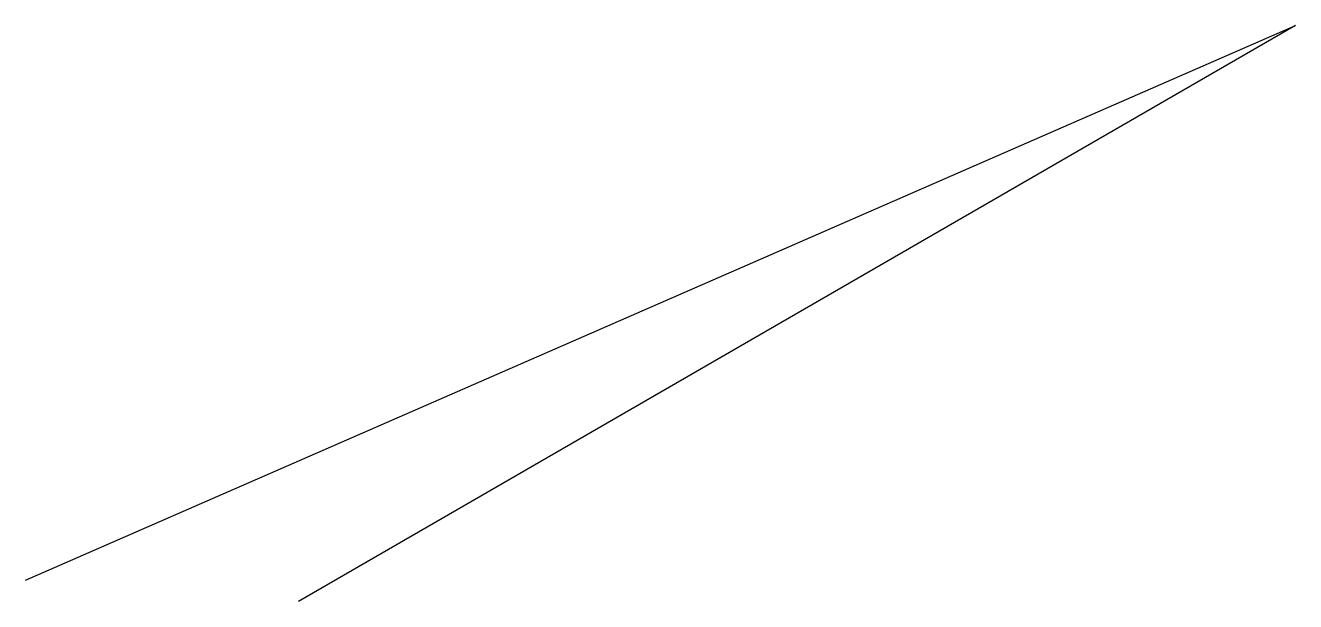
# Model space of a CAD drawing. Extents: x 33 to 290, y 16 to 132.
import ezdxf

# ---------------------------------------------------------------- set-up
doc = ezdxf.new("R2010")
doc.units = 0
doc.header["$MEASUREMENT"] = 0

# ---------------------------------------------------------------- blocks, each defined once
blk = doc.blocks.new('_ENTPROP')
at = {"linetype": 'ByBlock'}
for p, q in [((5.3163, -5.7252), (1.5847, -0.9201)), ((0.5623, -1.099), (5.3163, -5.7252))]:
    blk.add_line(p, q, dxfattribs=at)

msp = doc.modelspace()

# ---------------------------------------------------------------- block references
at = {"linetype": 'ByBlock', "xscale": 54.01044853442326, "yscale": -24.21237445383582}
msp.add_blockref('_ENTPROP', (2.65, -6.68), dxfattribs=at)

doc.saveas('drawing.dxf')
